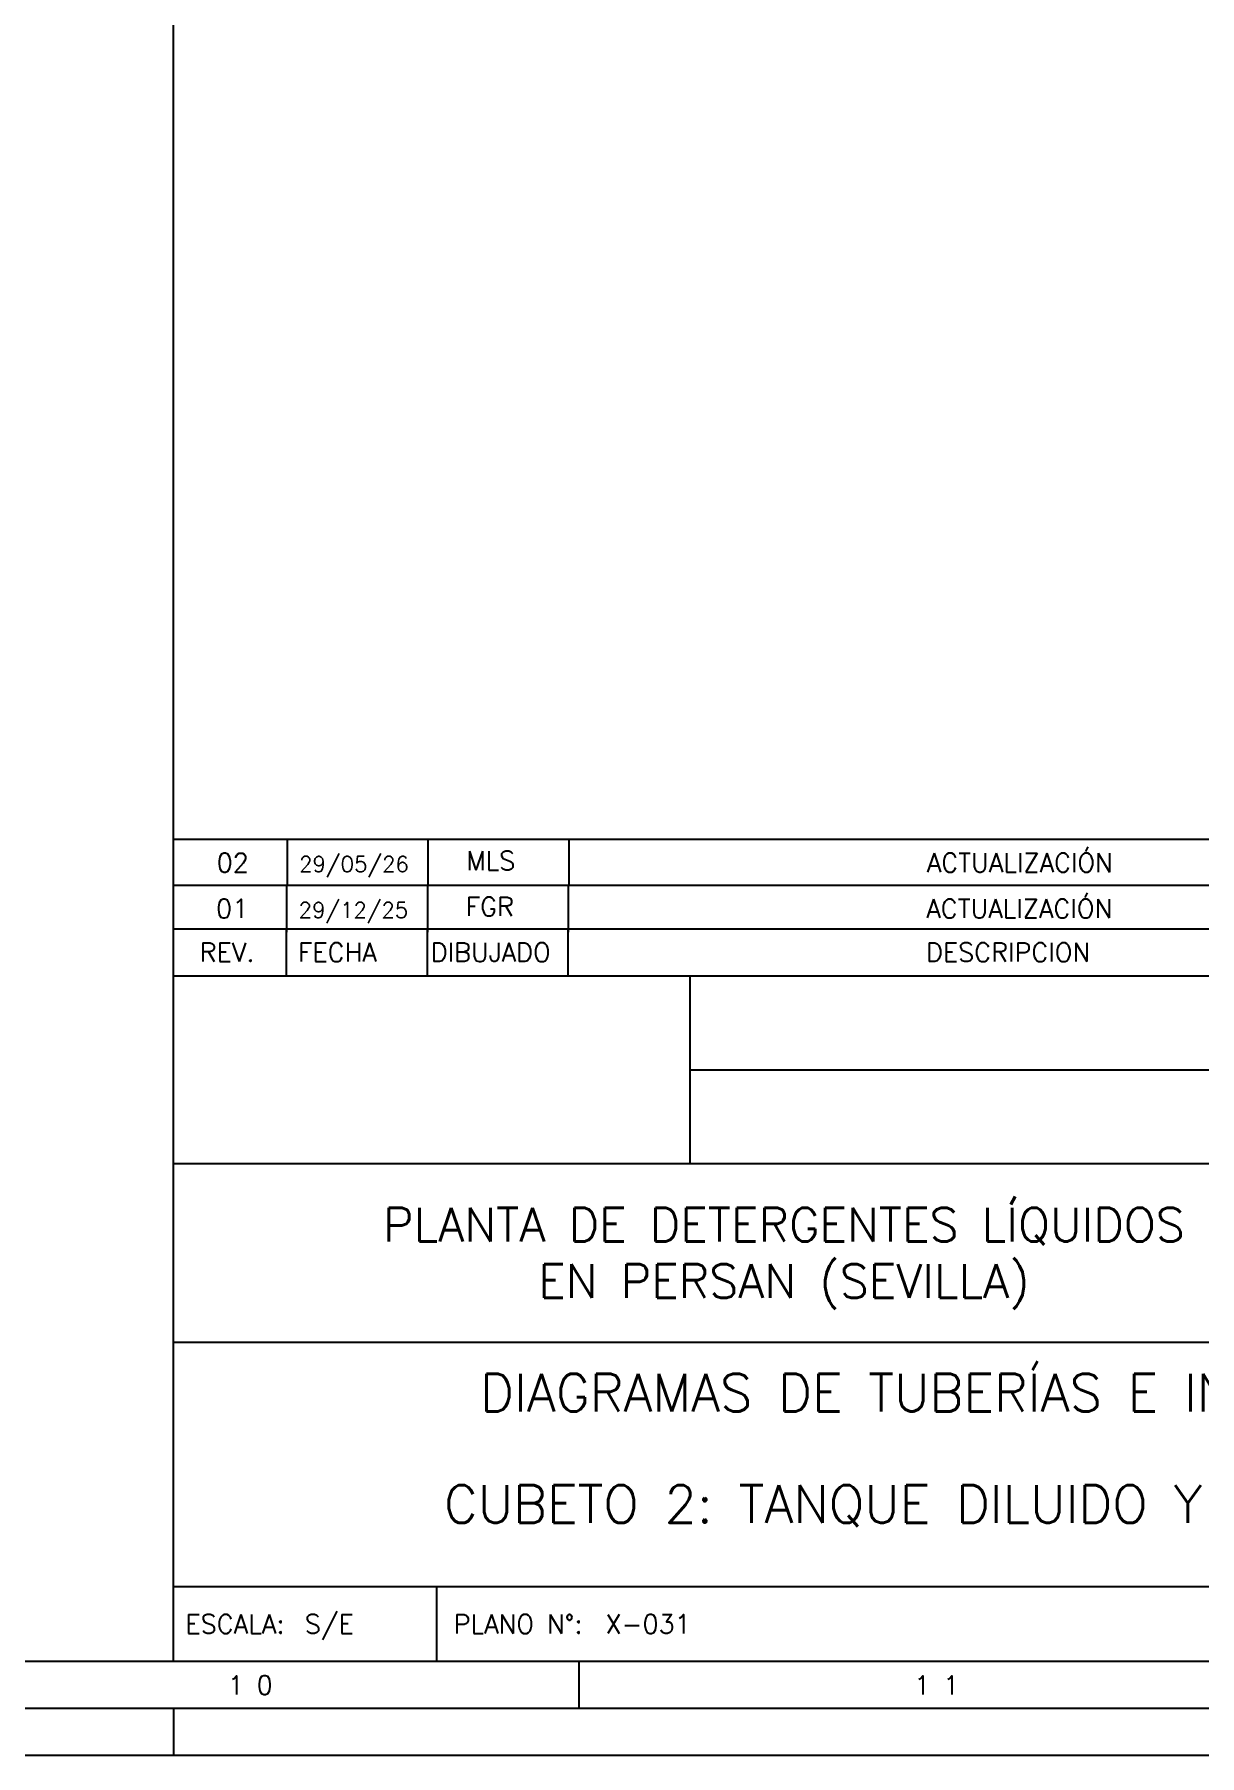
# Model space of a CAD drawing. Header units: millimetres. Extents: x 559 to 3993, y 623 to 920.
# Drawn here: x 1870.3 to 1932.2, y 622.9 to 714.4 of the extents above; entities that cross this region are included whole.
import ezdxf

# ---------------------------------------------------------------- set-up
doc = ezdxf.new("R2010")
doc.units = ezdxf.units.MM
doc.layers.add('CAJETIN', color=1, linetype='Continuous')
doc.layers.add('FORMATO', color=7, linetype='Continuous')
doc.styles.add('PY', font='ROMANS.shx')

# ---------------------------------------------------------------- blocks, each defined once
blk = doc.blocks.new('MARCO-A1')
at = {"layer": 'FORMATO', "color": 5}
blk.add_line((694.17, 10), (694.17, 5), dxfattribs=at)
at = {"layer": 'FORMATO', "color": 1, "linetype": 'Continuous'}
blk.add_line((651, 5), (651, 0), dxfattribs=at)
at = {"layer": 'FORMATO', "color": 1}
blk.add_lwpolyline([(0, 594), (841, 594), (841, 0), (0, 0)], close=True, dxfattribs=at)
at = {"layer": 'FORMATO', "color": 5}
blk.add_lwpolyline([(5, 589), (836, 589), (836, 5), (5, 5)], close=True, dxfattribs=at)
at = {"layer": 'FORMATO', "color": 8, "linetype": 'Continuous'}
blk.add_lwpolyline([(10, 584), (831, 584), (831, 10), (10, 10)], close=True, dxfattribs=at)
at = {"layer": 'FORMATO', "color": 1, "style": 'PY'}
for s, p in [('1 0', (656.77, 6.5)), ('1 1', (729.83, 6.5))]:
    blk.add_text(s, height=2, dxfattribs=at).set_placement(p)

msp = doc.modelspace()

# ---------------------------------------------------------------- linework, layer by layer
at = {"layer": 'CAJETIN', "color": 8, "linetype": 'Continuous'}
for p, q in [((1877.685, 627.884), (1877.685, 914.544)), ((1877.685, 627.884), (1877.685, 670.496)), ((1877.685, 627.884), (1877.685, 670.496)), ((1877.685, 664.341), (1967.578, 664.341)), ((1905.152, 654.352), (1905.152, 664.341)), ((1905.152, 659.346), (1940.111, 659.346)), ((1877.685, 654.352), (1940.111, 654.352)), ((1877.685, 644.864), (1967.578, 644.864)), ((1877.685, 631.879), (1967.578, 631.879)), ((1877.685, 631.879), (1967.578, 631.879)), ((1891.668, 631.879), (1891.668, 627.884)), ((1891.668, 631.879), (1891.668, 627.884))]:
    msp.add_line(p, q, dxfattribs=at)
at = {"layer": 'CAJETIN', "color": 5}
for p, q in [((1877.732, 671.602), (1967.626, 671.602)), ((1883.725, 671.602), (1883.725, 669.105)), ((1891.216, 671.602), (1891.216, 669.105)), ((1898.708, 671.602), (1898.708, 669.105)), ((1877.701, 669.16), (1967.595, 669.16)), ((1883.694, 669.16), (1883.694, 666.663)), ((1891.185, 669.16), (1891.185, 666.663)), ((1898.677, 669.16), (1898.677, 666.663)), ((1877.685, 666.838), (1967.578, 666.838)), ((1883.678, 666.838), (1883.678, 664.341)), ((1891.169, 666.838), (1891.169, 664.341)), ((1898.66, 666.838), (1898.66, 664.341))]:
    msp.add_line(p, q, dxfattribs=at)

# ---------------------------------------------------------------- block references
at = {"xscale": 0.499409123998651, "yscale": 0.499409123998651, "zscale": 0.499409123998651}
msp.add_blockref('MARCO-A1', (1552.569, 622.89), dxfattribs=at)

# ---------------------------------------------------------------- texts
at = {"layer": 'CAJETIN', "color": 1, "style": 'PY'}
for s, height, p in [('02', 0.9988, (1879.983, 669.854)), ('29/05/26', 0.8286, (1884.373, 669.859)), ('MLS', 0.9988, (1893.251, 669.959)), ('ACTUALIZACIÓN', 0.99882, (1917.735, 669.854)), ('01', 0.9988, (1879.952, 667.412)), ('29/12/25', 0.8286, (1884.342, 667.417)), ('FGR', 0.9988, (1893.22, 667.517)), ('ACTUALIZACIÓN', 0.99882, (1917.704, 667.412)), ('REV.', 0.9988, (1879.077, 665.09)), ('FECHA', 0.9988, (1884.298, 665.09)), ('DIBUJADO', 0.9988, (1891.365, 665.09)), ('DESCRIPCION', 0.99882, (1917.687, 665.09)), ('X-031', 0.9988, (1900.652, 629.382))]:
    msp.add_text(s, height=height, dxfattribs=at).set_placement(p)
at = {"layer": 'CAJETIN', "color": 5, "attachment_point": 5, "style": 'PY'}
for s, insert, char_height, width in [('PLANTA DE DETERGENTES LÍQUIDOS\\PEN PERSAN (SEVILLA)', (1910.139, 649.311), 1.79787, 79.06835), ('DIAGRAMAS DE TUBERÍAS E INSTRUMENTOS', (1922.631, 642.182), 1.99764, 88.63238), ('CUBETO 2: TANQUE DILUIDO Y CONCENTRADO', (1922.543, 636.165), 1.99764, 88.63238)]:
    msp.add_mtext(s, dxfattribs=dict(at, insert=insert, char_height=char_height, width=width))
at = {"layer": 'FORMATO', "color": 1, "style": 'PY'}
for s, height, p in [('ESCALA:', 0.9988, (1878.318, 629.382)), ('S/E', 0.9988, (1884.665, 629.382)), ('PLANO N%%D:', 0.99882, (1892.576, 629.382))]:
    msp.add_text(s, height=height, dxfattribs=at).set_placement(p)

doc.saveas('drawing.dxf')
